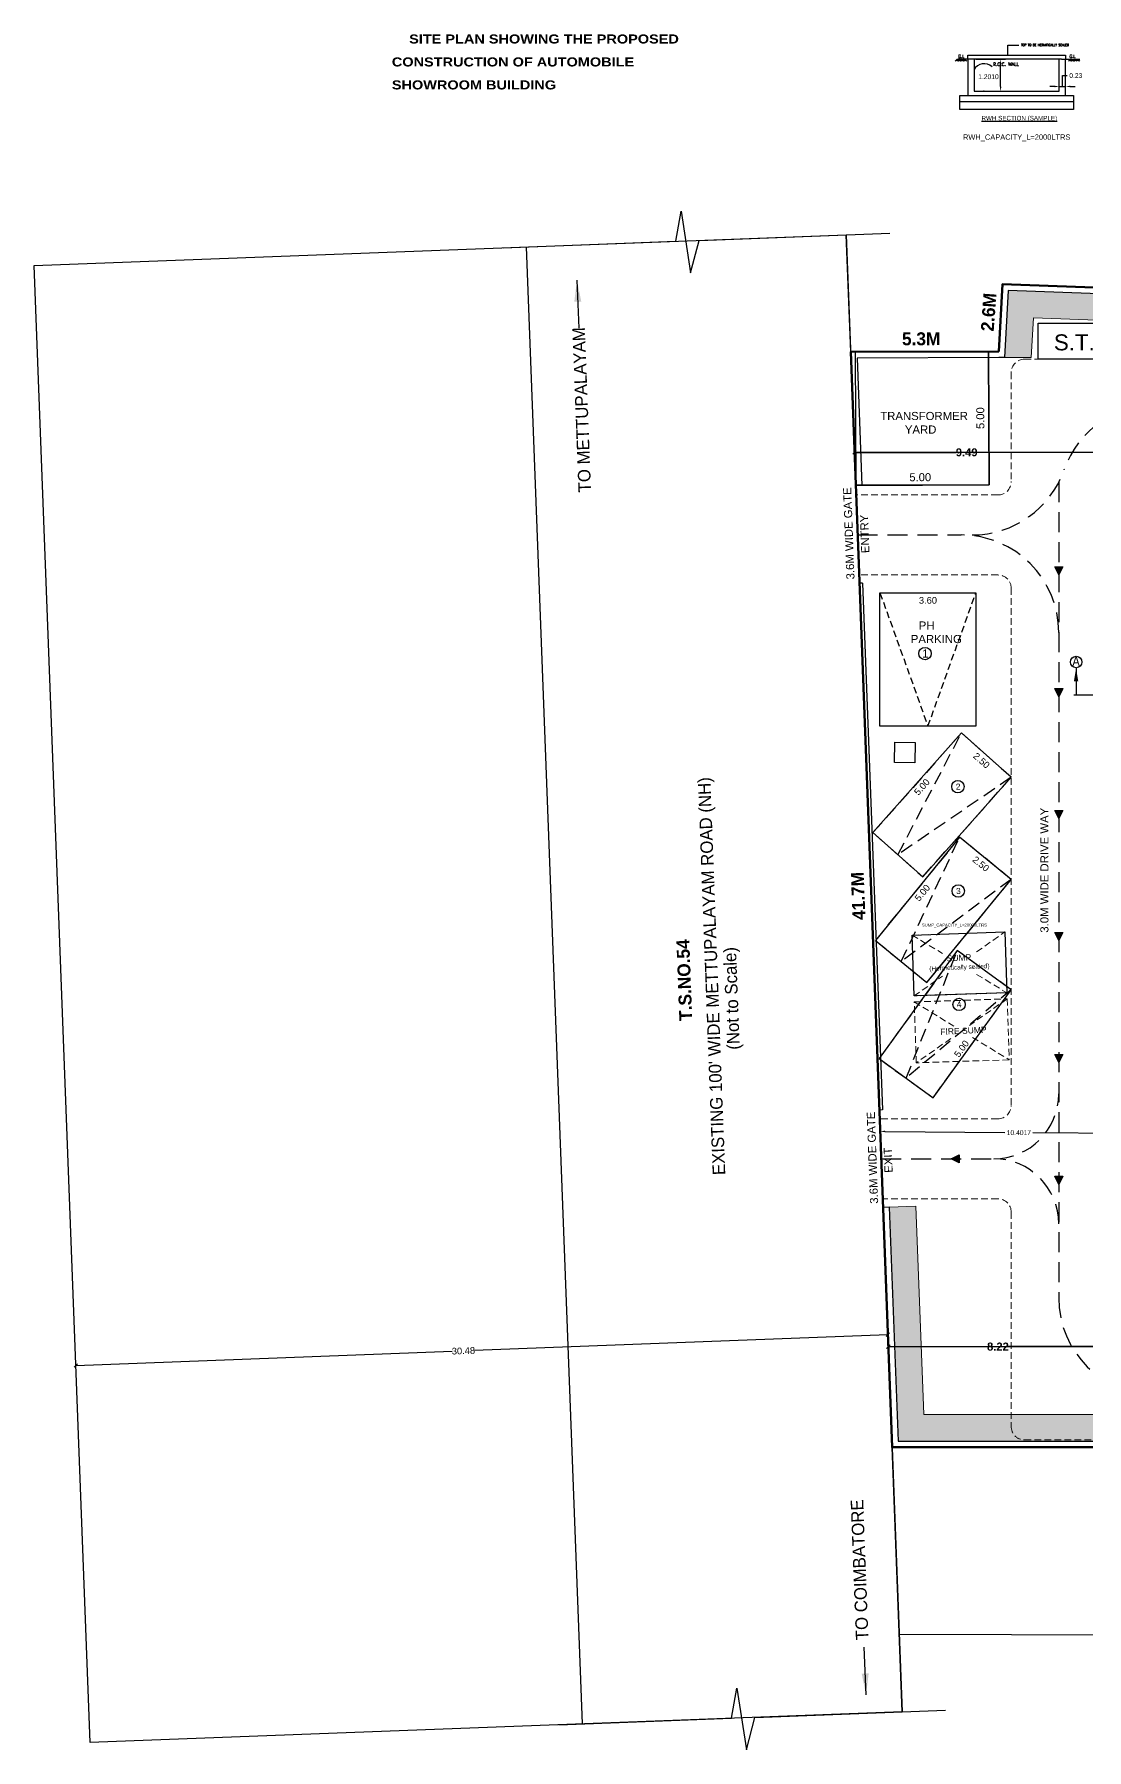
# Model space of a CAD drawing. Header units: metres. Extents: x 71870 to 71989, y 12512 to 13085.
# Drawn here: x 71869.6 to 71909.1, y 12943.6 to 13007.9 of the extents above; entities that cross this region are included whole.
import ezdxf

# ---------------------------------------------------------------- set-up
doc = ezdxf.new("R2010")
doc.units = ezdxf.units.M
doc.header["$MEASUREMENT"] = 0
for name, pattern in [('1', [0]), ('CENTER2', [1.125, 0.75, -0.125, 0.125, -0.125]), ('DASHED2', [0.375, 0.25, -0.125]), ('Dim Line', [0.375, 0.25, -0.125])]:
    doc.linetypes.add(name, pattern=pattern)
doc.layers.get('Defpoints').update_dxf_attribs({"color": 6, "lineweight": 0})
doc.layers.add('02_FB_WALL', color=7, linetype='Continuous', lineweight=30)
doc.layers.add('DIST_EXIT', color=7, linetype='Continuous', lineweight=0)
for name, color, linetype in [('ANGULAR_PARKING_SLOT_1', 6, 'Continuous'), ('AS_AT_SITE', 6, '1'), ('BLK_1_LVL_0_FRONT_SETBACK', 2, 'Continuous'), ('DA_PARKING', 1, 'Continuous'), ('ED', 30, 'Continuous'), ('FMB_OR_PLR', 70, '1'), ('FURN', 251, 'Continuous'), ('PLOT_BOUNDARY', 70, 'Continuous'), ('ROAD_WIDTH', 1, '1'), ('RWH', 130, 'Continuous'), ('SEPTIC_TANK_1', 146, 'Continuous'), ('SUPER_IMPOSED', 5, '1'), ('TRANSFORMER_YARD', 7, '1'), ('UG_SUMP', 194, '1'), ('WASTE_DISPOSAL', 2, '1')]:
    doc.layers.add(name, color=color, linetype=linetype)
doc.styles.add('century Gothic', font='arial.ttf')
doc.styles.add('MtXpl_Arial_Black', font='')
doc.styles.add('SA', font='arial.ttf')
doc.styles.get("Standard").update_dxf_attribs({"font": 'arial.ttf'})
doc.styles.add('T', font='ROMAND.shx', dxfattribs={"width": 0.9, "height": 10})
doc.styles.add('T1', font='ROMANS.shx', dxfattribs={"width": 0.96, "height": 4})
doc.styles.add('TITLE', font='GOTHIC.TTF')
doc.styles.add('UATEXT', font='GOTHIC.TTF')
doc.styles.get('MtXpl_Arial_Black').set_extended_font_data('Arial Black')
doc.dimstyles.new('STAND', dxfattribs={"dimtxt": 0.25, "dimasz": 0.13, "dimexe": 0, "dimexo": 0, "dimgap": 0, "dimtad": 0, "dimzin": 0, "dimdsep": 46, "dimtxsty": 'century Gothic', "dimblk": 'OBLIQUE', "dimcen": 0.15, "dimse1": 1, "dimse2": 1, "dimclrd": 5, "dimclre": 7, "dimclrt": 5, "dimazin": 0, "dimtfac": 1, "dimtofl": 0, "dimtmove": 0, "dimatfit": 3, "dimfxl": 0, "dimtolj": 1, "dimtzin": 0, "dimlwd": -1, "dimlwe": -1, "dimarcsym": 0})
doc.dimstyles.get("Standard").update_dxf_attribs({"dimtxt": 0.18, "dimasz": 0.18, "dimexe": 0.18, "dimexo": 0.0625, "dimgap": 0.09, "dimtad": 0, "dimtih": 1, "dimtoh": 1, "dimdec": 4, "dimzin": 0, "dimdsep": 46, "dimtxsty": 'Standard', "dimcen": 0.09, "dimadec": 0, "dimazin": 0, "dimtfac": 1, "dimtdec": 4, "dimtofl": 0, "dimtmove": 0, "dimatfit": 3, "dimfxl": 0, "dimtolj": 1, "dimtzin": 0, "dimarcsym": 0})
pattern_1 = [(228.01279, (71939.25207, 12977.764975), (-8, -9), [0.134536, -13.319088]), (184.96974, (71939.16207, 12977.664975), (12, 1), [0.230868, -22.855925]), (132.51045, (71938.93207, 12977.644975), (10, -11), [0.162788, -16.116033]), (267.27369, (71938.54207, 12977.394975), (1, 20), [0.210238, -20.813558]), (292.83365, (71938.53207, 12977.184975), (-5, 12), [0.206155, -20.409373]), (357.27369, (71938.61207, 12976.994975), (-20, 1), [0.210238, -20.813558]), (37.69424, (71938.82207, 12976.984975), (-13, -10), [0.278029, -27.524849]), (72.25533, (71939.04207, 12977.154975), (7, 22), [0.262488, -25.986321]), (121.42957, (71939.12207, 12977.404975), (-8, 13), [0.21095, -20.884073]), (175.23636, (71939.01207, 12977.584975), (11, -1), [0.240832, -11.800763]), (222.39744, (71938.77207, 12977.604975), (-12, -11), [0.311448, -30.833375]), (138.81407, (71939.53207, 12977.38498), (-7, 6), [0.106301, -10.523845]), (171.46923, (71939.45207, 12977.454975), (13, -2), [0.202237, -20.021511]), (225, (71939.2521, 12977.485), (-1e-16, -1), [0.14142, -1.272793]), (203.1986, (71939.18207, 12977.60498), (5, 2), [0.076158, -7.539615]), (291.8014, (71939.11207, 12977.57498), (-1, 3), [0.107703, -5.277462]), (30.96376, (71939.15207, 12977.47498), (3, 2), [0.17493, -5.656023]), (161.56505, (71939.30207, 12977.56498), (2, -1), [0.12649, -3.035787]), (16.38954, (71938.53207, 12977.574975), (10, 3), [0.1772, -17.542845]), (70.34618, (71938.70207, 12977.624975), (-4, -11), [0.148661, -14.717408]), (293.1986, (71939.30207, 12977.76498), (-2, 5), [0.152315, -7.463458]), (343.61046, (71939.36207, 12977.624975), (-10, 3), [0.1772, -17.542845]), (339.44395, (71938.53207, 12976.95498), (-5, 2), [0.17088, -8.373124]), (294.77514, (71938.69207, 12976.894975), (-5, 11), [0.143178, -14.174643]), (66.8014, (71939.31207, 12976.76498), (2, 5), [0.152315, -7.463458]), (17.35402, (71939.37207, 12976.904975), (-13, -4), [0.167631, -16.595424]), (69.44395, (71938.82207, 12976.76498), (-2, -5), [0.08544, -8.458564]), (101.30993, (71939.25207, 12976.76498), (-1, 4), [0.05099, -5.04803]), (165.96376, (71939.24207, 12976.81498), (3, -1), [0.206155, -3.91695]), (186.009, (71939.04207, 12976.864975), (10, 1), [0.19105, -18.913923]), (303.6901, (71939.15207, 12977.38498), (-1, 2), [0.144222, -3.46133]), (353.15723, (71939.23207, 12977.264975), (17, -2), [0.251794, -24.927563]), (60.9454, (71939.48207, 12977.23498), (-4, -7), [0.102956, -10.192674]), (90, (71939.5321, 12977.325), (-1, 1), [0.06, -0.94]), (120.25644, (71939.02207, 12976.894975), (4, -7), [0.138924, -13.75352]), (48.01279, (71938.95207, 12977.014975), (8, 9), [0.269072, -13.184552]), (0, (71939.1321, 12977.215), (1, 1), [0.26, -0.74]), (325.30485, (71939.39207, 12977.214975), (10, -7), [0.158114, -15.653274]), (254.0546, (71939.52207, 12977.12498), (-1, -4), [0.145602, -7.134508]), (207.64598, (71939.48207, 12976.984975), (-19, -10), [0.237065, -23.469474]), (175.42608, (71939.27207, 12976.874975), (-13, 1), [0.250799, -24.829073])]

# ---------------------------------------------------------------- blocks, each defined once
blk = doc.blocks.new('arrowww')
at = {"layer": '02_FB_WALL'}
h = blk.add_hatch(color=252, dxfattribs=at)
h.dxf.hatch_style = 1
h.paths.add_polyline_path([(156792.6, 14158.6), (156780.6, 14164.6), (156792.6, 14170.6)])
at = {"layer": '02_FB_WALL', "color": 252}
blk.add_lwpolyline([(156792.6, 14158.6), (156780.6, 14164.6), (156792.6, 14170.6)], close=True, dxfattribs=at)
blk = doc.blocks.new('*D10')
at = {"layer": 'Defpoints', "color": 0, "lineweight": 25}
for p in [(71900.431, 12991.031), (71905.43, 12991.343), (71905.431, 12991.052)]:
    blk.add_point(p, dxfattribs=at)
at = {"color": 5, "insert": (71902.85, 12991.333), "char_height": 0.3, "attachment_point": 5, "rotation": 0.23623, "style": 'century Gothic'}
blk.add_mtext('\\A1;5.00', dxfattribs=at)
blk = doc.blocks.new('_Oblique')
at = {"color": 0, "linetype": 'ByBlock', "lineweight": -2}
blk.add_line((-0.5, -0.5), (0.5, 0.5), dxfattribs=at)
blk = doc.blocks.new('*D11')
at = {"layer": 'Defpoints', "color": 0, "lineweight": 25}
for p in [(71905.41, 12996.052), (71905.114, 12991.051), (71905.431, 12991.052)]:
    blk.add_point(p, dxfattribs=at)
at = {"color": 5, "insert": (71905.104, 12993.551), "char_height": 0.3, "attachment_point": 5, "rotation": 90.23623, "style": 'century Gothic'}
blk.add_mtext('\\A1;5.00', dxfattribs=at)
blk = doc.blocks.new('*D21')
at = {"color": 5}
for p, q in [((71901.654, 12958.732), (71905.375, 12958.732)), ((71909.874, 12958.732), (71906.152, 12958.732))]:
    blk.add_line(p, q, dxfattribs=at)
at = {"layer": 'Defpoints', "color": 0, "lineweight": 25}
for p in [(71901.654, 12958.732), (71901.654, 12958.732), (71909.874, 12958.732)]:
    blk.add_point(p, dxfattribs=at)
at = {"color": 5, "xscale": 0.13, "yscale": 0.13, "zscale": 0.13, "rotation": 180}
blk.add_blockref('_Oblique', (71901.654, 12958.732), dxfattribs=at)
at = {"color": 5, "xscale": 0.13, "yscale": 0.13, "zscale": 0.13}
blk.add_blockref('_Oblique', (71909.874, 12958.732), dxfattribs=at)
at = {"color": 5, "insert": (71905.764, 12958.732), "char_height": 0.3, "attachment_point": 5, "style": 'century Gothic'}
blk.add_mtext('\\A1;{\\fArial|b1|i0|c0|p34;8.22}', dxfattribs=at)
blk = doc.blocks.new('*D23')
at = {"color": 5}
for p, q in [((71900.384, 12992.266), (71904.199, 12992.266)), ((71909.874, 12992.266), (71904.982, 12992.266))]:
    blk.add_line(p, q, dxfattribs=at)
at = {"layer": 'Defpoints', "color": 0, "lineweight": 25}
for p in [(71900.384, 12992.266), (71900.384, 12992.266), (71909.874, 12992.266)]:
    blk.add_point(p, dxfattribs=at)
at = {"color": 5, "xscale": 0.13, "yscale": 0.13, "zscale": 0.13, "rotation": 180}
blk.add_blockref('_Oblique', (71900.384, 12992.266), dxfattribs=at)
at = {"color": 5, "xscale": 0.13, "yscale": 0.13, "zscale": 0.13}
blk.add_blockref('_Oblique', (71909.874, 12992.266), dxfattribs=at)
at = {"color": 5, "insert": (71904.591, 12992.266), "char_height": 0.3, "attachment_point": 5, "style": 'century Gothic'}
blk.add_mtext('\\A1;{\\fArial|b1|i0|c0|p34;9.49}', dxfattribs=at)
blk = doc.blocks.new('ARROW2')
at = {"layer": 'FURN'}
for points in [[(0, 0, 0, 1.41, 0), (-4, 4, 1.41, 1.41, 0)], [(0, 0, 0, 1.41, 0), (4, 4, 1.41, 1.41, 0)]]:
    blk.add_lwpolyline(points, format="xyseb", dxfattribs=at)
blk = doc.blocks.new('*D209')
at = {"layer": 'Defpoints', "color": 0, "lineweight": 25}
for p in [(71908.067, 13005.806), (71908.295, 13005.987), (71908.295, 13005.806)]:
    blk.add_point(p, dxfattribs=at)
at = {"layer": 'ED', "color": 0, "lineweight": -2}
for p, q in [((71908.181, 13005.987), (71908.181, 13006.396)), ((71908.181, 13006.396), (71908.361, 13006.396)), ((71907.887, 13005.987), (71907.707, 13005.987)), ((71908.067, 13005.868), (71908.067, 13006.167)), ((71908.067, 13005.987), (71908.295, 13005.987)), ((71908.295, 13005.868), (71908.295, 13006.167)), ((71908.475, 13005.987), (71908.655, 13005.987))]:
    blk.add_line(p, q, dxfattribs=at)
at = {"layer": 'ED', "color": 0, "lineweight": 25}
for points in [[(71907.887, 13006.017), (71907.887, 13005.957), (71908.067, 13005.987)], [(71908.475, 13006.017), (71908.475, 13005.957), (71908.295, 13005.987)]]:
    blk.add_solid(points, dxfattribs=at)
at = {"layer": 'ED', "color": 0, "lineweight": 25, "insert": (71908.685, 13006.396), "char_height": 0.18, "attachment_point": 5}
blk.add_mtext('\\A1;0.23', dxfattribs=at)
blk = doc.blocks.new('*D210')
at = {"layer": 'Defpoints', "color": 0, "lineweight": 25}
for p in [(71904.868, 13007.007), (71905.864, 13007.007), (71904.868, 13005.806)]:
    blk.add_point(p, dxfattribs=at)
at = {"layer": 'RWH', "color": 0, "lineweight": -2}
for p, q in [((71904.93, 13007.007), (71906.044, 13007.007)), ((71905.864, 13005.986), (71905.864, 13006.827)), ((71904.93, 13005.806), (71906.044, 13005.806))]:
    blk.add_line(p, q, dxfattribs=at)
at = {"layer": 'RWH', "color": 0, "lineweight": 25}
for points in [[(71905.834, 13006.827), (71905.894, 13006.827), (71905.864, 13007.007)], [(71905.834, 13005.986), (71905.894, 13005.986), (71905.864, 13005.806)]]:
    blk.add_solid(points, dxfattribs=at)
at = {"layer": 'RWH', "color": 0, "lineweight": 25, "insert": (71905.409, 13006.351), "char_height": 0.18, "attachment_point": 5}
blk.add_mtext('\\A1;1.2010', dxfattribs=at)
blk = doc.blocks.new('*D212')
at = {"layer": 'Defpoints', "color": 0, "lineweight": 25}
for p in [(71901.637, 12959.177), (71901.641, 12959.054), (71871.183, 12957.901)]:
    blk.add_point(p, dxfattribs=at)
at = {"layer": 'ROAD_WIDTH', "color": 1}
for p, q in [((71901.637, 12959.177), (71886.135, 12958.59)), ((71871.179, 12958.024), (71885.292, 12958.558))]:
    blk.add_line(p, q, dxfattribs=at)
at = {"layer": 'ROAD_WIDTH', "color": 1, "xscale": 0.13, "yscale": 0.13, "zscale": 0.13}
for p, rotation in [((71901.637, 12959.177), 2.168016642502538), ((71871.179, 12958.024), 182.1680166425025)]:
    blk.add_blockref('_Oblique', p, dxfattribs=dict(at, rotation=rotation))
at = {"layer": 'ROAD_WIDTH', "color": 1, "lineweight": 25, "insert": (71885.714, 12958.574), "char_height": 0.25, "attachment_point": 5, "rotation": 2.16802, "style": 'century Gothic'}
blk.add_mtext('\\A1;30.48', dxfattribs=at)
blk = doc.blocks.new('*D214')
at = {"layer": 'Defpoints', "color": 0, "lineweight": 25}
for p in [(71901.347, 12966.689), (71911.748, 12966.593), (71911.749, 12966.708)]:
    blk.add_point(p, dxfattribs=at)
at = {"layer": 'DIST_EXIT', "color": 0, "lineweight": -2}
for p, q in [((71901.348, 12966.751), (71901.35, 12966.983)), ((71901.528, 12966.801), (71906.024, 12966.76)), ((71911.569, 12966.709), (71907.074, 12966.75)), ((71911.749, 12966.656), (71911.751, 12966.888))]:
    blk.add_line(p, q, dxfattribs=at)
at = {"layer": 'DIST_EXIT', "color": 0, "lineweight": 25}
for points in [[(71901.528, 12966.831), (71901.528, 12966.771), (71901.348, 12966.803)], [(71911.57, 12966.739), (71911.569, 12966.679), (71911.749, 12966.708)]]:
    blk.add_solid(points, dxfattribs=at)
at = {"layer": 'DIST_EXIT', "color": 0, "insert": (71906.549, 12966.755), "char_height": 0.18, "attachment_point": 5}
blk.add_mtext('\\A1;10.4017', dxfattribs=at)
blk = doc.blocks.new('*D376')
at = {"layer": 'Defpoints', "color": 0, "lineweight": 25}
for p in [(71901.339, 12987.001), (71904.939, 12987.001), (71904.939, 12986.716)]:
    blk.add_point(p, dxfattribs=at)
at = {"color": 5, "insert": (71903.139, 12986.716), "char_height": 0.25, "attachment_point": 5, "style": 'century Gothic'}
blk.add_mtext('\\A1;3.60', dxfattribs=at)
blk = doc.blocks.new('*D377')
at = {"layer": 'Defpoints', "color": 0, "lineweight": 25}
for p in [(71904.395, 12981.744), (71904.573, 12981.587), (71901.075, 12978.006)]:
    blk.add_point(p, dxfattribs=at)
at = {"color": 5, "lineweight": 25, "insert": (71902.912, 12979.718), "char_height": 0.25, "attachment_point": 5, "rotation": 48.3874, "style": 'century Gothic'}
blk.add_mtext('\\A1;5.00', dxfattribs=at)
blk = doc.blocks.new('*D378')
at = {"layer": 'Defpoints', "color": 0, "lineweight": 25}
for p in [(71904.395, 12981.744), (71906.082, 12979.879), (71906.264, 12980.084)]:
    blk.add_point(p, dxfattribs=at)
at = {"color": 5, "lineweight": 25, "insert": (71905.148, 12980.709), "char_height": 0.25, "attachment_point": 5, "rotation": 318.3874, "style": 'century Gothic'}
blk.add_mtext('\\A1;2.50', dxfattribs=at)
blk = doc.blocks.new('*D379')
at = {"layer": 'Defpoints', "color": 0, "lineweight": 25}
for p in [(71904.328, 12977.835), (71904.511, 12977.685), (71901.166, 12973.962)]:
    blk.add_point(p, dxfattribs=at)
at = {"color": 5, "lineweight": 25, "insert": (71902.931, 12975.749), "char_height": 0.25, "attachment_point": 5, "rotation": 50.77537, "style": 'century Gothic'}
blk.add_mtext('\\A1;5.00', dxfattribs=at)
blk = doc.blocks.new('*D380')
at = {"layer": 'Defpoints', "color": 0, "lineweight": 25}
for p in [(71904.328, 12977.835), (71906.091, 12976.042), (71906.264, 12976.254)]:
    blk.add_point(p, dxfattribs=at)
at = {"color": 5, "lineweight": 25, "insert": (71905.123, 12976.833), "char_height": 0.25, "attachment_point": 5, "rotation": 320.77537, "style": 'century Gothic'}
blk.add_mtext('\\A1;2.50', dxfattribs=at)
blk = doc.blocks.new('*D381')
at = {"layer": 'Defpoints', "color": 0, "lineweight": 25}
for p in [(71904.24, 12973.582), (71906.093, 12972.239), (71901.307, 12969.532)]:
    blk.add_point(p, dxfattribs=at)
at = {"color": 5, "lineweight": 25, "insert": (71904.4, 12969.901), "char_height": 0.25, "attachment_point": 5, "rotation": 54.08387, "style": 'century Gothic'}
blk.add_mtext('\\A1;5.00', dxfattribs=at)

msp = doc.modelspace()

# ---------------------------------------------------------------- hatches: boundary and pattern name
at = {"lineweight": 9}
h = msp.add_hatch(dxfattribs=at)
h.set_pattern_fill('GRAVEL', color=8)
h.set_pattern_definition(pattern_1)
h.paths.add_polyline_path([(71906.15278, 12998.34133), (71906.00996, 12995.82471), (71907.01152, 12995.82388), (71907.09564, 12997.30615), (71975.21007, 12994.81306), (71973.03508, 12956.18862), (71955.64352, 12956.18862), (71955.64352, 12955.18862), (71973.98035, 12955.18862), (71976.26582, 12995.77509)])
h.paths.add_polyline_path([(71927.77741, 12955.27559), (71927.77741, 12956.08033), (71927.26224, 12956.08033), (71927.26224, 12955.27559)], flags=24)
h.paths.add_polyline_path([(71928.66514, 12955.42152), (71932.92147, 12955.42152), (71932.92147, 12955.86795), (71928.66513, 12955.86795)], flags=24)
h = msp.add_hatch(dxfattribs=at)
h.set_pattern_fill('GRAVEL', color=8)
h.set_pattern_definition(pattern_1)
h.paths.add_polyline_path([(71949.54752, 12956.18862), (71902.97941, 12956.18862), (71902.68395, 12963.99319), (71901.68466, 12963.95536), (71902.01655, 12955.18862), (71949.54752, 12955.18862)])
h.paths.add_polyline_path([(71927.77741, 12955.27559), (71927.77741, 12956.08033), (71927.26224, 12956.08033), (71927.26224, 12955.27559)], flags=24)
h.paths.add_polyline_path([(71928.66514, 12955.42152), (71932.92147, 12955.42152), (71932.92147, 12955.86795), (71928.66513, 12955.86795)], flags=24)

# ---------------------------------------------------------------- linework, layer by layer
for p, q in [((71906.14144, 13007.53635), (71906.5441, 13007.53635)), ((71906.14144, 13007.15718), (71906.14144, 13007.53635)), ((71904.63914, 13007.00696), (71904.63914, 13007.15936)), ((71904.63914, 13007.15936), (71908.06668, 13007.15936)), ((71904.63914, 13007.00696), (71904.63914, 13005.80595)), ((71908.14288, 13007.00696), (71904.79154, 13007.00696)), ((71904.86774, 13007.00696), (71904.86774, 13005.80595)), ((71908.06668, 13007.15936), (71908.29528, 13007.15936)), ((71908.06668, 13005.80595), (71908.06668, 13007.00696)), ((71908.29528, 13007.15936), (71908.29528, 13007.00696)), ((71908.29528, 13005.65355), (71908.29528, 13007.00696)), ((71904.33434, 13005.12015), (71904.33434, 13005.65355)), ((71904.33434, 13005.65355), (71904.63914, 13005.65355)), ((71904.63914, 13005.80595), (71904.63914, 13005.65355)), ((71904.63914, 13005.65355), (71908.29528, 13005.65355)), ((71904.86774, 13005.80595), (71908.06668, 13005.80595)), ((71908.29528, 13005.65355), (71908.60008, 13005.65355)), ((71908.60008, 13005.65355), (71908.60008, 13005.12015)), ((71904.33434, 13005.42495), (71908.60008, 13005.42495)), ((71908.60008, 13005.12015), (71904.33434, 13005.12015)), ((71890.18061, 12944.58499), (71888.08389, 12999.9702)), ((71902.06187, 12947.94863), (71973.78729, 12947.69416))]:
    msp.add_line(p, q)
at = {"color": 12}
for p, q in [((71904.16412, 13006.93217), (71904.23655, 13007.00837)), ((71904.22127, 13006.93217), (71904.2937, 13007.00837)), ((71904.30899, 13006.93217), (71904.23655, 13007.00837)), ((71904.27842, 13006.93217), (71904.35085, 13007.00837)), ((71904.36614, 13006.93217), (71904.2937, 13007.00837)), ((71904.33557, 13006.93217), (71904.408, 13007.00837)), ((71904.42329, 13006.93217), (71904.35085, 13007.00837)), ((71904.39272, 13006.93217), (71904.46515, 13007.00837)), ((71904.44987, 13006.93217), (71904.5223, 13007.00837)), ((71904.53759, 13006.93217), (71904.46515, 13007.00837)), ((71908.40794, 13006.93217), (71908.48038, 13007.00837)), ((71908.46509, 13006.93217), (71908.53753, 13007.00837)), ((71908.55281, 13006.93217), (71908.48038, 13007.00837)), ((71908.52224, 13006.93217), (71908.59468, 13007.00837)), ((71908.60996, 13006.93217), (71908.53753, 13007.00837)), ((71908.57939, 13006.93217), (71908.65183, 13007.00837)), ((71908.66711, 13006.93217), (71908.59468, 13007.00837)), ((71908.63654, 13006.93217), (71908.70898, 13007.00837)), ((71908.72426, 13006.93217), (71908.65183, 13007.00837)), ((71908.69369, 13006.93217), (71908.76613, 13007.00837)), ((71908.78141, 13006.93217), (71908.70898, 13007.00837)), ((71908.83856, 13006.93217), (71908.76613, 13007.00837))]:
    msp.add_line(p, q, dxfattribs=at)
at = {"color": 7}
for p, q in [((71904.79154, 13007.00696), (71904.25375, 13007.00696)), ((71908.14288, 13007.00696), (71908.83608, 13007.00696))]:
    msp.add_line(p, q, dxfattribs=at)
at = {"color": 1}
for p, q in [((71904.48044, 13006.93217), (71904.408, 13007.00837)), ((71904.59474, 13006.93217), (71904.5223, 13007.00837))]:
    msp.add_line(p, q, dxfattribs=at)
at = {"color": 32, "linetype": 'Dim Line', "lineweight": 9}
for p, q in [((71906.76404, 12995.75992), (71953.29164, 12995.75992)), ((71906.26404, 12995.25992), (71906.26404, 12991.16854)), ((71905.76404, 12990.66854), (71900.44462, 12990.66854)), ((71905.76404, 12987.66854), (71900.55819, 12987.66854)), ((71906.26404, 12987.16854), (71906.26404, 12967.77552)), ((71905.76404, 12967.27552), (71901.33021, 12967.27552)), ((71905.76404, 12964.27552), (71901.44378, 12964.27552)), ((71906.26404, 12963.77552), (71906.26404, 12955.73194)), ((71906.76404, 12955.23194), (71950.79164, 12955.23203))]:
    msp.add_line(p, q, dxfattribs=at)
at = {"linetype": 'Continuous', "ltscale": 2}
for p, q in [((71900.65985, 12991.02599), (71900.43141, 12991.01734)), ((71900.6841, 12987.364), (71900.56988, 12987.35967)), ((71901.43198, 12967.60864), (71901.31776, 12967.60432)), ((71901.68466, 12963.95536), (71901.45623, 12963.94672))]:
    msp.add_line(p, q, dxfattribs=at)
at = {"linetype": 'Dim Line', "ltscale": 3}
for p, q in [((71908.04484, 12991.14391), (71908.04484, 12960.56075)), ((71900.5014, 12989.16854), (71904.38724, 12989.16854)), ((71901.38699, 12965.77552), (71905.60644, 12965.77552))]:
    msp.add_line(p, q, dxfattribs=at)
for points in [[(71887.20029, 12999.93675), (71893.67662, 13000.18192), (71893.87911, 13001.30864), (71894.22964, 12999.00214), (71894.55137, 13000.21504), (71901.70407, 13000.48582)], [(71900.24163, 12996.0306), (71900.0753, 13000.42416)], [(71902.17202, 12945.03895), (71901.79644, 12954.96002)], [(71889.29701, 12944.55154), (71895.77334, 12944.79672), (71895.97583, 12945.92344), (71896.32637, 12943.61694), (71896.6481, 12944.82984), (71903.80079, 12945.10062)]]:
    msp.add_lwpolyline(points)
at = {"color": 10, "lineweight": 50}
for points in [[(71905.79397, 12996.05349), (71905.93724, 12998.57797), (71976.50717, 12995.99501)], [(71905.79397, 12996.05349), (71900.24163, 12996.0306), (71901.79644, 12954.96002), (71974.19644, 12954.96002), (71976.50717, 12995.99501), (71976.50717, 12995.99501)]]:
    msp.add_lwpolyline(points, dxfattribs=at)
at = {"linetype": 'Continuous', "ltscale": 2}
for points in [[(71955.64352, 12955.18862), (71973.98035, 12955.18862), (71976.26582, 12995.77509), (71906.15278, 12998.34133), (71906.00996, 12995.82471), (71905.79435, 12995.82489), (71900.47901, 12995.80298), (71900.65985, 12991.02599)], [(71900.6841, 12987.364), (71901.43198, 12967.60864)], [(71901.68466, 12963.95536), (71902.01655, 12955.18862), (71949.54752, 12955.18862)]]:
    msp.add_lwpolyline(points, dxfattribs=at)
at = {"color": 8, "lineweight": 9}
for points in [[(71906.00996, 12995.82471), (71906.15278, 12998.34133), (71976.26582, 12995.77509), (71973.98035, 12955.18862), (71955.64352, 12955.18862), (71955.64352, 12956.18862), (71973.03508, 12956.18862), (71975.21007, 12994.81306), (71907.09564, 12997.30615), (71907.01152, 12995.82388)], [(71949.54752, 12955.18862), (71949.54752, 12956.18862), (71902.97941, 12956.18862), (71902.68395, 12963.99319), (71901.68466, 12963.95536), (71902.01655, 12955.18862)]]:
    msp.add_lwpolyline(points, close=True, dxfattribs=at)
for points in [[(71955.64352, 12956.18862), (71973.03508, 12956.18862), (71975.21007, 12994.81306), (71907.09564, 12997.30615), (71907.01152, 12995.82388)], [(71906.00996, 12995.82471), (71907.01152, 12995.82388)], [(71901.68466, 12963.95536), (71902.68395, 12963.99319)], [(71902.68395, 12963.99319), (71902.97941, 12956.18862), (71949.54752, 12956.18862)]]:
    msp.add_lwpolyline(points, dxfattribs=at)
msp.add_lwpolyline([(71900.24163, 12996.0306), (71905.41023, 12996.05191), (71905.43084, 12991.05195), (71900.43088, 12991.03134)], close=True)
at = {"color": 6, "lineweight": 25}
msp.add_lwpolyline([(71901.33873, 12987.00141), (71904.93873, 12987.00141), (71904.93873, 12982.00141), (71901.33873, 12982.00141)], close=True, dxfattribs=at)
at = {"color": 6, "linetype": 'Dim Line', "lineweight": 25}
msp.add_lwpolyline([(71901.33873, 12987.00141), (71903.13873, 12982.00141), (71904.93873, 12987.00141)], dxfattribs=at)
at = {"color": 1, "linetype": 'CENTER2', "lineweight": 25, "ltscale": 2}
msp.add_lwpolyline([(71908.60942, 12983.17063), (71972.56641, 12983.17063)], dxfattribs=at)
at = {"color": 4, "linetype": 'DASHED2', "lineweight": 25, "ltscale": 2}
for points in [[(71906.26438, 12980.08404), (71904.39525, 12981.74426), (71901.0748, 12978.006), (71902.94393, 12976.34578)], [(71906.26438, 12976.25448), (71904.3277, 12977.83539), (71901.16589, 12973.96202), (71903.10257, 12972.38112)], [(71906.26438, 12972.11527), (71904.23969, 12973.58177), (71901.30669, 12969.53238), (71903.33138, 12968.06588)]]:
    msp.add_lwpolyline(points, close=True, dxfattribs=at)
for points in [[(71906.26438, 12980.08404), (71902.00936, 12977.17589), (71904.39525, 12981.74426)], [(71906.26438, 12976.25448), (71902.13423, 12973.17157), (71904.3277, 12977.83539)], [(71906.26438, 12972.11527), (71902.31903, 12968.79913), (71904.23969, 12973.58177)]]:
    msp.add_lwpolyline(points, dxfattribs=at)
at = {"color": 8, "linetype": 'Dim Line', "lineweight": 9}
for points in [[(71902.5432, 12974.16666), (71906.02683, 12974.28204), (71906.10251, 12971.99729), (71902.61888, 12971.88191)], [(71902.6263, 12971.65772), (71906.10993, 12971.77311), (71906.1856, 12969.48836), (71902.70197, 12969.37298)]]:
    msp.add_lwpolyline(points, close=True, dxfattribs=at)
for points in [[(71902.5432, 12974.16666), (71903.68124, 12973.47303)], [(71904.96517, 12973.53434), (71906.02683, 12974.28204)], [(71902.61888, 12971.88191), (71903.67956, 12972.62892)], [(71904.96545, 12972.69032), (71906.10251, 12971.99729)], [(71902.6263, 12971.65772), (71904.11264, 12970.75181)], [(71906.10993, 12971.77311), (71904.69958, 12970.77984)], [(71903.99645, 12970.28464), (71902.70197, 12969.37298)], [(71904.81501, 12970.32372), (71906.1856, 12969.48836)]]:
    msp.add_lwpolyline(points, dxfattribs=at)
at = {"lineweight": 25}
msp.add_circle((71903.02854, 12984.72283), 0.23145, dxfattribs=at)
at = {"color": 1, "linetype": 'Continuous', "lineweight": 25, "ltscale": 2}
msp.add_circle((71908.69582, 12984.4044), 0.21596, dxfattribs=at)
at = {"color": 4, "linetype": 'Continuous', "lineweight": 25, "ltscale": 2}
for centre in [(71904.26025, 12979.73089), (71904.27671, 12975.81814), (71904.3052, 12971.56494)]:
    msp.add_circle(centre, 0.23145, dxfattribs=at)
msp.add_arc((71905.24439, 13006.42312), 0.4207, 44.8364534, 153.6958183)
at = {"color": 32, "linetype": 'Dim Line', "lineweight": 9}
for centre, start, end in [((71906.76404, 12995.25992), 90, 180), ((71905.76404, 12991.16854), 270, 0), ((71905.76404, 12987.16854), 0, 90), ((71905.76404, 12967.77552), 270, 0), ((71905.76404, 12963.77552), 0, 90), ((71906.76404, 12955.73194), 180, 270.0001093)]:
    msp.add_arc(centre, 0.5, start, end, dxfattribs=at)
at = {"linetype": 'Dim Line', "ltscale": 3}
for centre, radius, start, end in [((71911.70244, 12990.41206), 3.6576, 90, 160.7306688), ((71904.79705, 12992.82614), 3.6576, 270, 340.7306688), ((71904.38724, 12985.51094), 3.6576, 0, 90), ((71905.60644, 12968.21392), 2.4384, 270, 0), ((71905.60644, 12963.33712), 2.4384, 0, 90), ((71911.70244, 12960.56075), 3.6576, 180, 270)]:
    msp.add_arc(centre, radius, start, end, dxfattribs=at)
at = {"color": 0, "linetype": 'ByBlock'}
for p in [(71905.22947, 13007.00696), (71905.22947, 13005.80595)]:
    msp.add_point(p, dxfattribs=at)
at = {"layer": '02_FB_WALL', "lineweight": 25}
msp.add_lwpolyline([(71907.27282, 12997.10659), (71909.73334, 12997.10659), (71909.73334, 12995.75992), (71907.27282, 12995.75992)], close=True, dxfattribs=at)
at = {"layer": 'ANGULAR_PARKING_SLOT_1', "color": 6, "lineweight": 25}
for points in [[(71901.07496, 12978.00619), (71902.94409, 12976.34596), (71906.26438, 12980.08404), (71904.39525, 12981.74426)], [(71901.16604, 12973.96222), (71903.10272, 12972.38131), (71906.26438, 12976.25448), (71904.3277, 12977.83539)], [(71901.30683, 12969.53258), (71903.33152, 12968.06608), (71906.26438, 12972.11527), (71904.23969, 12973.58177)]]:
    msp.add_lwpolyline(points, close=True, dxfattribs=at)
at = {"layer": 'AS_AT_SITE', "lineweight": 25}
msp.add_lwpolyline([(71905.79397, 12996.05349), (71900.24163, 12996.0306), (71901.79644, 12954.96002), (71974.19644, 12954.96002), (71976.50717, 12995.99501), (71976.50717, 12995.99501), (71905.93724, 12998.57797), (71905.79397, 12996.05349)], dxfattribs=at)
at = {"layer": 'BLK_1_LVL_0_FRONT_SETBACK', "color": 2, "lineweight": 25}
msp.add_lwpolyline([(71909.87364, 12992.25991), (71900.38437, 12992.25991), (71901.65364, 12958.73195), (71909.87364, 12958.73195)], close=True, dxfattribs=at)
at = {"layer": 'DA_PARKING', "color": 1, "lineweight": 25}
msp.add_lwpolyline([(71901.33873, 12987.00141), (71904.93873, 12987.00141), (71904.93873, 12982.00141), (71901.33873, 12982.00141)], close=True, dxfattribs=at)
at = {"layer": 'FMB_OR_PLR', "lineweight": 25}
msp.add_lwpolyline([(71905.79397, 12996.05349), (71900.24163, 12996.0306), (71901.79644, 12954.96002), (71974.19644, 12954.96002), (71976.50717, 12995.99501), (71976.50717, 12995.99501), (71905.93724, 12998.57797), (71905.79397, 12996.05349)], dxfattribs=at)
at = {"layer": 'PLOT_BOUNDARY', "color": 70, "linetype": 'ByBlock', "lineweight": 25}
msp.add_lwpolyline([(71976.50717, 12995.99501), (71905.93724, 12998.57797), (71905.79397, 12996.05349), (71900.24163, 12996.0306), (71901.79644, 12954.96002), (71974.19644, 12954.96002)], close=True, dxfattribs=at)
at = {"layer": 'ROAD_WIDTH', "lineweight": 25}
msp.add_lwpolyline([(71902.17202, 12945.03895), (71871.71384, 12943.8859), (71869.61712, 12999.2711), (71900.0753, 13000.42416)], close=True, dxfattribs=at)
at = {"layer": 'SEPTIC_TANK_1', "color": 146, "lineweight": 25}
msp.add_lwpolyline([(71907.27282, 12997.10659), (71909.73334, 12997.10659), (71909.73334, 12995.75992), (71907.27282, 12995.75992)], close=True, dxfattribs=at)
at = {"layer": 'SUPER_IMPOSED', "lineweight": 25}
msp.add_lwpolyline([(71905.79397, 12996.05349), (71900.24163, 12996.0306), (71901.79644, 12954.96002), (71974.19644, 12954.96002), (71976.50717, 12995.99501), (71976.50717, 12995.99501), (71905.93724, 12998.57797), (71905.79397, 12996.05349)], dxfattribs=at)
at = {"layer": 'TRANSFORMER_YARD', "lineweight": 25}
msp.add_lwpolyline([(71900.43122, 12991.02984), (71905.43118, 12991.05045), (71905.41057, 12996.05041), (71900.41061, 12996.02979)], close=True, dxfattribs=at)
at = {"layer": 'UG_SUMP', "color": 194, "lineweight": 25}
msp.add_lwpolyline([(71902.5432, 12974.16666), (71906.02683, 12974.28204), (71906.10251, 12971.99729), (71902.61888, 12971.88191)], close=True, dxfattribs=at)
at = {"layer": 'WASTE_DISPOSAL', "lineweight": 25}
msp.add_lwpolyline([(71901.89092, 12981.3997), (71902.65338, 12981.39146), (71902.64514, 12980.62901), (71901.88268, 12980.63724)], close=True, dxfattribs=at)

# ---------------------------------------------------------------- block references
for name, p, xscale, yscale, zscale in [('ARROW2', (71906.14144, 13007.15718), -0.0063500000001693, 0.0063500000001693, 0.0063500000001637), ('arrowww', (67921.78312, 12605.99453), 0.0254, 0.0254, 0.0254)]:
    msp.add_blockref(name, p, dxfattribs=dict(xscale=xscale, yscale=yscale, zscale=zscale))
for name, p, xscale, yscale, zscale, rotation in [('ARROW2', (71904.86725, 13006.60955), -0.0063500000002974, 0.0063500000001693, 0.0063500000001637, 316.4060953670703), ('arrowww', (72267.82583, 9005.44717), 0.0254, 0.0254, 0.0254, 89.99999999999999), ('arrowww', (72267.82583, 9000.87517), 0.0254, 0.0254, 0.0254, 89.99999999999999), ('arrowww', (72267.82583, 8996.30317), 0.0254, 0.0254, 0.0254, 89.99999999999999), ('arrowww', (72267.82583, 8991.73117), 0.0254, 0.0254, 0.0254, 89.99999999999999), ('arrowww', (72267.82583, 8987.15917), 0.0254, 0.0254, 0.0254, 89.99999999999999), ('arrowww', (72267.82583, 8982.58717), 0.0254, 0.0254, 0.0254, 89.99999999999999)]:
    msp.add_blockref(name, p, dxfattribs=dict(xscale=xscale, yscale=yscale, zscale=zscale, rotation=rotation))

# ---------------------------------------------------------------- texts
at = {"color": 2, "style": 'T1', "width": 0.96}
for s, height, p in [('TOP TO BE HERMITICALLY SEALED', 0.0833438, (71906.63018, 13007.50506)), ('R.C.C. WALL', 0.127, (71905.58334, 13006.75862))]:
    msp.add_text(s, height=height, dxfattribs=at).set_placement(p)
at = {"color": 1, "style": 'T', "width": 0.96}
for p in [(71904.27777, 13007.05924), (71908.45166, 13007.05924)]:
    msp.add_text('G.L', height=0.1143, dxfattribs=at).set_placement(p)
at = {"style": 'UATEXT'}
msp.add_text('%%URWH SECTION (SAMPLE)', height=0.1697371, dxfattribs=at).set_placement((71905.14755, 13004.71545))
at = {"color": 7, "lineweight": 25, "insert": (71883.02912, 13007.93853), "char_height": 0.34, "width": 10.8436054, "attachment_point": 1, "line_spacing_factor": 1.519185, "style": 'MtXpl_Arial_Black'}
msp.add_mtext('{\\W4.29283;\\C256; \\W1;SITE PLAN SHOWING THE PROPOSED CONSTRUCTION OF AUTOMOBILE SHOWROOM BUILDING }', dxfattribs=at)
for s, width, insert, char_height, attachment_point, rotation, style in [('{\\fCentury Gothic|b1|i0|c0|p34; 2.6M}', 1.5367603, (71905.10748, 12996.64435), 0.4840931, 1, 85.8482343, 'century Gothic'), ('TO METTUPALAYAM', 14.8191205, (71890.03134, 12990.75615), 0.4712496, 1, 92.1528737, 'TITLE'), ('{\\fCentury Gothic|b1|i0|c0|p34; 5.3M}', 1.5367603, (71901.98389, 12996.7647), 0.4840931, 1, 0.2317189, 'century Gothic'), ("EXISTING 100' WIDE METTUPALAYAM ROAD (NH)", 14.8191205, (71895.06664, 12965.15471), 0.4712496, 1, 92.1528737, 'TITLE'), ('{\\fCentury Gothic|b1|i0|c0|p34; 41.7M}', 1.9142279, (71900.31791, 12974.54505), 0.4840931, 1, 92.1, 'century Gothic'), ('{\\fCentury Gothic|b1|i0|c0|p34;T.S.NO.54}', 1.9142279, (71893.81555, 12970.93941), 0.4840931, 1, 92.15, 'century Gothic'), ('(Not to Scale)', 4.3132343, (71895.61018, 12969.85559), 0.4712496, 1, 92.1528737, 'TITLE'), ('TO COIMBATORE', 5.3284552, (71900.23763, 12952.99541), 0.4712496, 3, 92.1831596, 'TITLE')]:
    msp.add_mtext_dynamic_manual_height_columns(s, width=width, gutter_width=1, heights=[0], dxfattribs=dict(insert=insert, char_height=char_height, attachment_point=attachment_point, rotation=rotation, style=style))
at = {"lineweight": 25, "insert": (71908.63077, 12996.69176), "char_height": 0.6, "width": 3.9530668, "attachment_point": 2, "style": 'SA'}
msp.add_mtext('S.T.', dxfattribs=at)
at = {"char_height": 0.3048, "attachment_point": 1, "style": 'century Gothic'}
for s, insert, width, rotation in [('TRANSFORMER \\P{\\W7.806956; }YARD', (71901.34936, 12993.78306), 3.0062754, 0.0000223), ('3.6M WIDE GATE', (71900.08112, 12987.49662), 3.6129614, 92.1041394), ('ENTRY', (71900.63822, 12988.48224), 1.4428434, 92.1041394), ('{\\W2.524591; }PH \\PPARKING', (71902.49558, 12985.92662), 1.1216859, 0.0000223), ('{\\W0.20884; }1', (71902.92027, 12984.87553), 0.1616854, 0.0000223), ('3.0M WIDE DRIVE WAY', (71907.35439, 12974.25438), 5.0162186, 90.0000223), ('3.6M WIDE GATE', (71900.96746, 12964.08367), 3.6129614, 92.1041394), ('EXIT', (71901.51071, 12965.24515), 0.9409421, 92.1041394)]:
    msp.add_mtext(s, dxfattribs=dict(at, insert=insert, width=width, rotation=rotation))
at = {"color": 1, "linetype": 'Continuous', "lineweight": 25, "ltscale": 2, "insert": (71908.5567, 12984.60696), "char_height": 0.3429, "attachment_point": 1}
msp.add_mtext_dynamic_manual_height_columns('{\\fTahoma|b0|i0|c0|p34;A}', width=1547.5845061, gutter_width=1, heights=[0], dxfattribs=at)
at = {"color": 4, "linetype": 'Continuous', "lineweight": 25, "ltscale": 2, "char_height": 0.23, "width": 0.1616854, "attachment_point": 1, "style": 'century Gothic'}
for s, insert, rotation in [(' 2', (71904.17662, 12979.84119), 2.1932559), (' 3', (71904.18734, 12975.93003), 2.3304344), (' 4', (71904.20452, 12971.67172), 5.6389329)]:
    msp.add_mtext(s, dxfattribs=dict(at, insert=insert, rotation=rotation))
at = {"color": 8, "linetype": 'Dim Line', "lineweight": 9, "char_height": 0.2286, "width": 2.368866, "attachment_point": 1, "rotation": 2.7336162, "style": 'century Gothic'}
for s, insert in [('{\\W8.3088; }SUMP\\P{\\H0.75459x;\\W0.9631; \\W1;(Hermetically sealed)} {\\H1.00426x; }', (71903.10016, 12973.369)), ('{\\W3.776287; }FIRE SUMP', (71903.26098, 12970.63486))]:
    msp.add_mtext(s, dxfattribs=dict(at, insert=insert))
at = {"layer": 'RWH', "lineweight": 25, "insert": (71906.46721, 13004.06044), "char_height": 0.2, "attachment_point": 5}
msp.add_mtext_dynamic_manual_height_columns('RWH_CAPACITY_L=2000LTRS', width=9.3695657, gutter_width=0.9, heights=[0], dxfattribs=at)
at = {"layer": 'UG_SUMP', "color": 194, "lineweight": 25, "insert": (71902.90903, 12974.59893), "char_height": 0.1143, "width": 1.6191382, "attachment_point": 1, "style": 'TITLE'}
msp.add_mtext('SUMP_CAPACITY_L=20000LTRS', dxfattribs=at)

# ---------------------------------------------------------------- dimensions: what is measured, and where the dimension line sits
dim = msp.add_aligned_dim(p1=(71905.41023, 12996.05191), p2=(71905.43084, 12991.05195), distance=-0.31634, dimstyle='STAND', override={"dimtxt": 0.3, "dimse1": 1, "dimse2": 1, "dimsd1": 1, "dimsd2": 1})
dim.commit()
dim.dimension.update_dxf_attribs({"geometry": '*D11', "text_midpoint": (71905.10419, 12993.55063)})
dim = msp.add_linear_dim(base=(71900.38414, 12992.26593), p1=(71909.87364, 12992.26593), p2=(71900.38414, 12992.26593), text='{\\fArial|b1|i0|c0|p34;<>}', dimstyle='STAND', override={"dimtxt": 0.3})
dim.commit()
dim.dimension.update_dxf_attribs({"geometry": '*D23', "text_midpoint": (71904.59064, 12992.26593), "dimtype": 160})
dim = msp.add_linear_dim(base=(71905.42964, 12991.34344), p1=(71900.43088, 12991.03134), p2=(71905.43084, 12991.05195), angle=0.2362286, dimstyle='STAND', override={"dimtxt": 0.3, "dimse1": 1, "dimse2": 1, "dimsd1": 1, "dimsd2": 1})
dim.commit()
dim.dimension.update_dxf_attribs({"geometry": '*D10', "text_midpoint": (71902.8501, 12991.3328), "dimtype": 161})
dim = msp.add_linear_dim(base=(71904.93873, 12986.71624), p1=(71901.33873, 12987.00141), p2=(71904.93873, 12987.00141), dimstyle='STAND', override={"dimsd1": 1, "dimsd2": 1})
dim.commit()
dim.dimension.update_dxf_attribs({"geometry": '*D376', "text_midpoint": (71903.13873, 12986.71624)})
at = {"lineweight": 25}
for p1, p2, distance, picture, middle in [((71901.0748, 12978.006), (71904.39525, 12981.74426), -0.23715, '*D377', (71902.91233, 12979.71764)), ((71904.39525, 12981.74426), (71906.26438, 12980.08404), -0.2739, '*D378', (71905.14792, 12980.70937)), ((71901.16589, 12973.96202), (71904.3277, 12977.83539), -0.23715, '*D379', (71902.9305, 12975.74874)), ((71904.3277, 12977.83539), (71906.26438, 12976.25448), -0.2739, '*D380', (71905.12283, 12976.83275))]:
    dim = msp.add_aligned_dim(p1=p1, p2=p2, distance=distance, dimstyle='STAND', override={"dimsd1": 1, "dimsd2": 1}, dxfattribs=at)
    dim.commit()
    dim.dimension.update_dxf_attribs({"geometry": picture, "text_midpoint": middle})
dim = msp.add_linear_dim(base=(71906.09342, 12972.23909), p1=(71901.30669, 12969.53238), p2=(71904.23969, 12973.58177), angle=54.0838734, dimstyle='STAND', override={"dimsd1": 1, "dimsd2": 1}, dxfattribs=at)
dim.commit()
dim.dimension.update_dxf_attribs({"geometry": '*D381', "text_midpoint": (71904.3999, 12969.90097), "dimtype": 161})
dim = msp.add_linear_dim(base=(71901.65364, 12958.73195), p1=(71909.87364, 12958.73195), p2=(71901.65364, 12958.73195), text='{\\fArial|b1|i0|c0|p34;<>}', dimstyle='STAND', override={"dimtxt": 0.3})
dim.commit()
dim.dimension.update_dxf_attribs({"geometry": '*D21', "text_midpoint": (71905.76364, 12958.73195)})
at = {"layer": 'DIST_EXIT'}
dim = msp.add_aligned_dim(p1=(71901.34705, 12966.68869), p2=(71911.74835, 12966.5933), distance=0.1143, dimstyle='Standard', dxfattribs=at)
dim.commit()
dim.dimension.update_dxf_attribs({"geometry": '*D214', "text_midpoint": (71906.54875, 12966.75528)})
at = {"layer": 'ED', "lineweight": 25}
dim = msp.add_linear_dim(base=(71908.29528, 13005.98662), p1=(71908.06668, 13005.80595), p2=(71908.29528, 13005.80595), text='0.23', dimstyle='Standard', override={"dimtmove": 1, "dimfxl": 5}, dxfattribs=at)
dim.commit()
dim.dimension.update_dxf_attribs({"geometry": '*D209', "text_midpoint": (71908.45098, 13006.39555)})
at = {"layer": 'ROAD_WIDTH', "lineweight": 25}
dim = msp.add_linear_dim(base=(71901.6368, 12959.17691), p1=(71871.18328, 12957.90068), p2=(71901.64146, 12959.05373), angle=2.1680166, dimstyle='STAND', override={"dimclrd": 1, "dimclrt": 1}, dxfattribs=at)
dim.commit()
dim.dimension.update_dxf_attribs({"geometry": '*D212', "text_midpoint": (71885.71362, 12958.57411), "dimtype": 161})
at = {"layer": 'RWH', "lineweight": 25}
dim = msp.add_linear_dim(base=(71905.86361, 13007.00696), p1=(71904.86774, 13005.80595), p2=(71904.86774, 13007.00696), angle=90, dimstyle='Standard', override={"dimtad": 3}, dxfattribs=at)
dim.commit()
dim.dimension.update_dxf_attribs({"geometry": '*D210', "text_midpoint": (71905.86361, 13006.35081), "dimtype": 160})

# ---------------------------------------------------------------- leaders
for points in [[(71889.97329, 12998.7181), (71890.04109, 12996.92711)], [(71900.8156, 12945.67294), (71900.74779, 12947.46393)]]:
    msp.add_leader(points, dimstyle='STAND', override={"dimasz": 0.8, "dimgap": 0, "dimtad": 0, "dimclrd": 7})
at = {"color": 1, "linetype": 'Continuous', "lineweight": 25, "ltscale": 2}
msp.add_leader([(71908.69582, 12984.18017), (71908.69582, 12983.17063)], dimstyle='Standard', override={"dimasz": 0.5, "dimgap": 0.09, "dimtad": 0, "dimclrd": 1}, dxfattribs=at)

doc.saveas('drawing.dxf')
